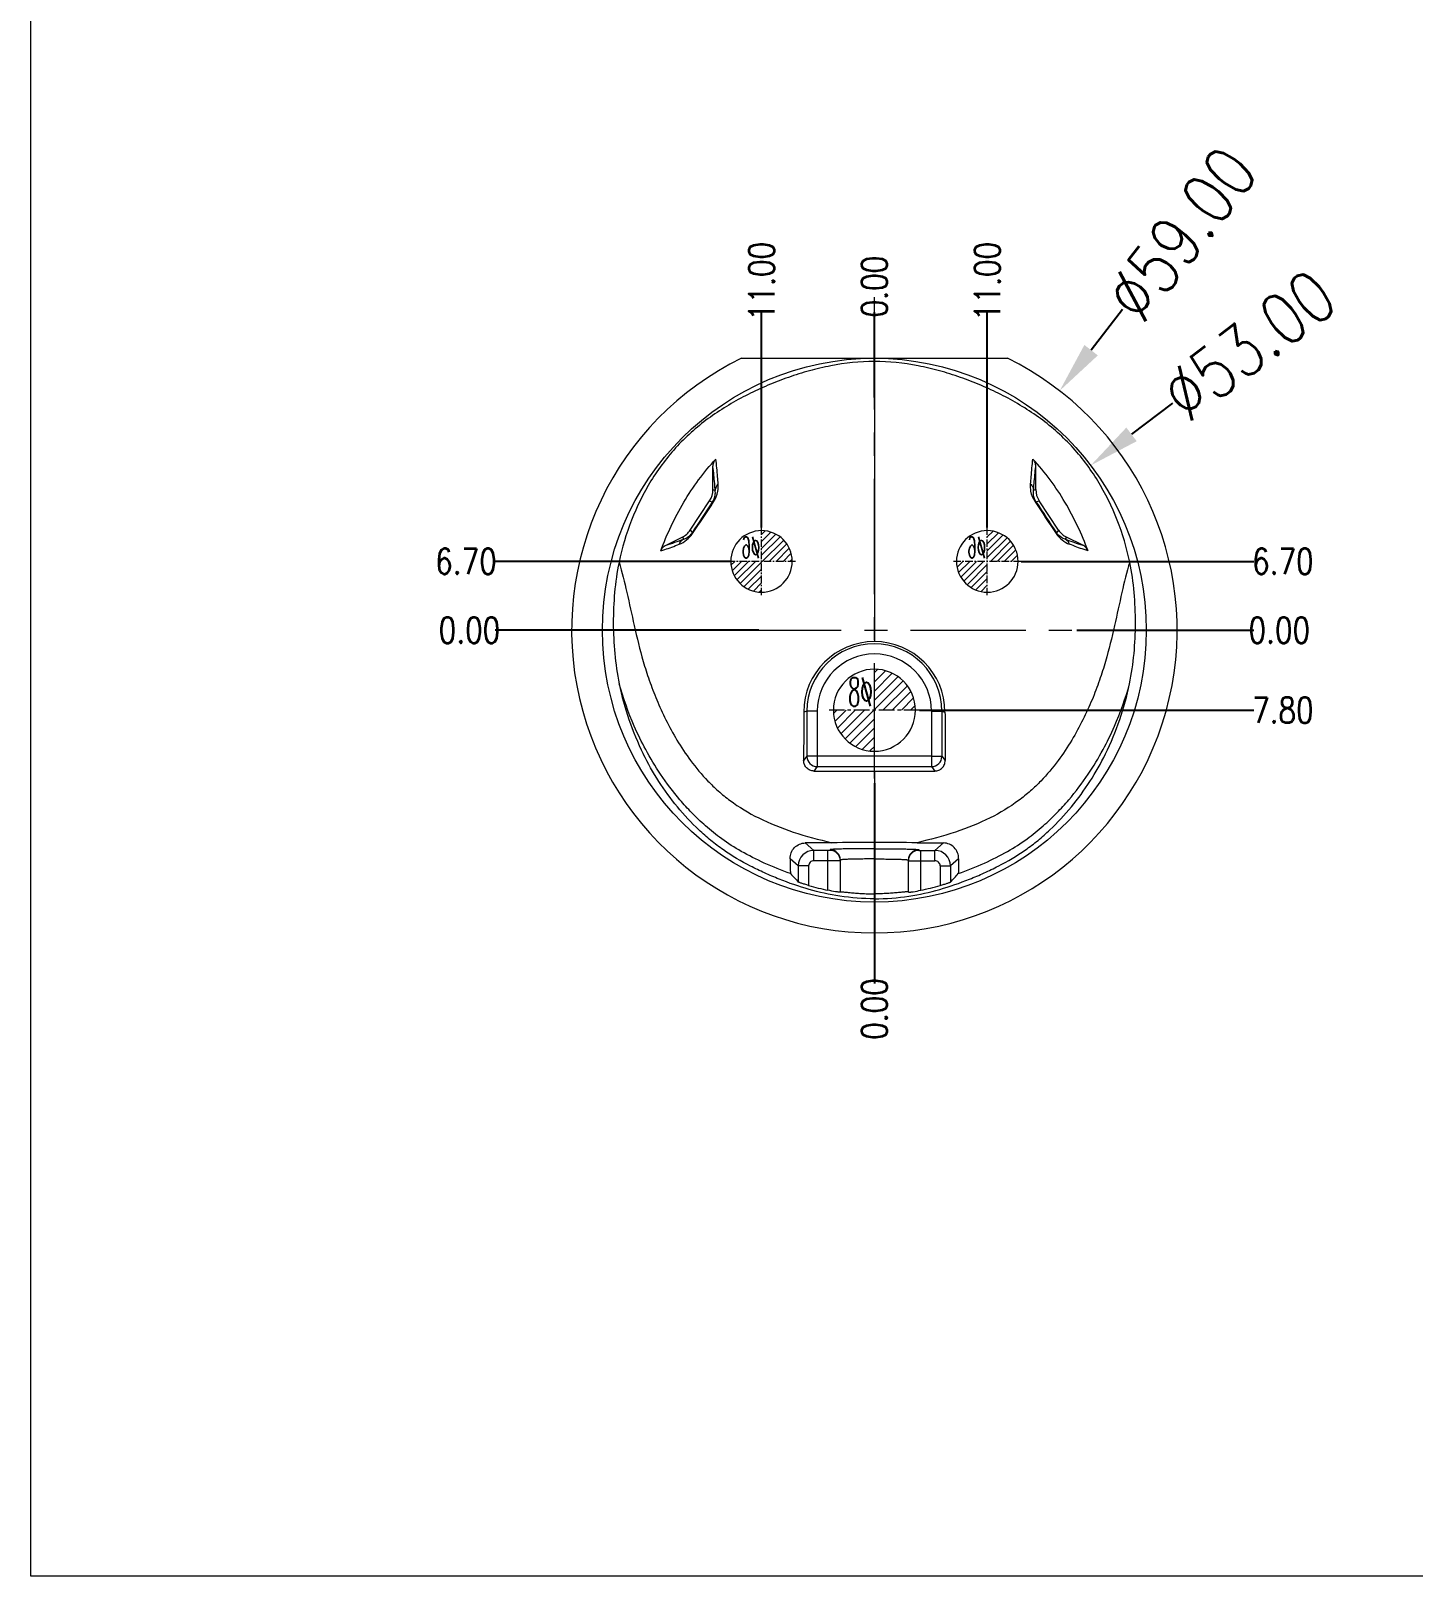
# Model space of a CAD drawing. Header units: millimetres. Extents: x 4 to 4769, y -754 to 1427.
# Drawn here: x 2245.3 to 2380, y 45.6 to 196.2 of the extents above; entities that cross this region are included whole.
import ezdxf

# ---------------------------------------------------------------- set-up
doc = ezdxf.new("R2010")
doc.units = ezdxf.units.MM
doc.header["$LTSCALE"] = 16.334999
doc.linetypes.add('CENTER', pattern=[0.6, 0.375, -0.075, 0.075, -0.075])
doc.linetypes.add('HIDDEN', pattern=[0.2, 0.1, -0.1])
doc.layers.get('0').update_dxf_attribs({"lineweight": 18})
for name, color, linetype, lineweight in [('DEFAULT_2', 8, 'HIDDEN', 18), ('dim', 82, 'Continuous', 9), ('epin', 13, 'Continuous', 9)]:
    doc.layers.add(name, color=color, linetype=linetype, lineweight=lineweight)
doc.styles.get("Standard").update_dxf_attribs({"font": 'txt.shx', "width": 0.8})
doc.styles.add('TXT05', font='txt.shx', dxfattribs={"width": 0.5, "bigfont": 'gbcbig.shx'})
doc.dimstyles.get("Standard").update_dxf_attribs({"dimtxt": 0.15625, "dimasz": 0.1875, "dimexe": 0.125, "dimexo": 0.0625, "dimtad": 0, "dimtih": 1, "dimtoh": 1, "dimdsep": 46, "dimtxsty": 'Standard', "dimcen": 0.09, "dimdle": 0.375, "dimadec": 0, "dimazin": 0, "dimtfac": 1, "dimtofl": 0, "dimtmove": 0, "dimatfit": 3, "dimfxl": 0, "dimtolj": 1, "dimarcsym": 0})

# ---------------------------------------------------------------- blocks, each defined once
blk = doc.blocks.new('epin_ejp_8')
at = {"layer": 'epin'}
h = blk.add_hatch(dxfattribs=at)
h.set_pattern_fill('_ANSI31', color=123, style=0, pattern_type=0)
h.set_pattern_definition([(135, (0, 0), (-0.44901, -0.44901), [])])
edge = h.paths.add_edge_path(flags=0)
edge.add_arc((0, 0), 4, 90, 180)
edge.add_line((-4, 0), (0, 0))
edge.add_line((0, 0), (0, 4))
edge = h.paths.add_edge_path(flags=0)
edge.add_line((4, 0), (0, 0))
edge.add_line((0, 0), (0, -4))
edge.add_arc((0, 0), 4, 270, 360)
at = {"layer": 'epin', "color": 1, "linetype": 'CENTER', "ltscale": 0.248791}
for p, q in [((0, -4.4), (0, 4.4)), ((-4.4, 0), (4.4, 0))]:
    blk.add_line(p, q, dxfattribs=at)
at = {"layer": 'epin'}
blk.add_circle((0, 0), 4, dxfattribs=at)
at = {"layer": 'epin', "color": 6, "style": 'TXT05', "width": 0.5}
blk.add_text('%%C8', height=2.8, dxfattribs=at).set_placement((0.16, 0.4))
blk = doc.blocks.new('epin_ejp_6')
at = {"layer": 'epin'}
h = blk.add_hatch(dxfattribs=at)
h.set_pattern_fill('_ANSI31', color=123, style=0, pattern_type=0)
h.set_pattern_definition([(135, (0, 0), (-0.33676, -0.33676), [])])
edge = h.paths.add_edge_path(flags=0)
edge.add_arc((0, 0), 3, 90, 180)
edge.add_line((-3, 0), (0, 0))
edge.add_line((0, 0), (0, 3))
edge = h.paths.add_edge_path(flags=0)
edge.add_line((3, 0), (0, 0))
edge.add_line((0, 0), (0, -3))
edge.add_arc((0, 0), 3, 270, 360)
at = {"layer": 'epin', "color": 1, "linetype": 'CENTER', "ltscale": 0.12}
for p, q in [((0, -3.3), (0, 3.3)), ((-3.3, 0), (3.3, 0))]:
    blk.add_line(p, q, dxfattribs=at)
at = {"layer": 'epin'}
blk.add_circle((0, 0), 3, dxfattribs=at)
at = {"layer": 'epin', "color": 6, "style": 'TXT05', "width": 0.5}
blk.add_text('%%C6', height=2.1, dxfattribs=at).set_placement((0.12, 0.3))
blk = doc.blocks.new('*X85')
at = {"layer": 'dim', "color": 4, "lineweight": -2}
blk.add_line((2341.82, 144.5), (2364.48, 144.5), dxfattribs=at)
at = {"layer": 'dim', "color": 6, "insert": (2367.32, 144.5), "char_height": 2.5, "width": 8.5714, "attachment_point": 5}
blk.add_mtext('6.70', dxfattribs=at)
blk = doc.blocks.new('*X86')
at = {"layer": 'dim', "color": 4, "lineweight": -2}
blk.add_line((2347.26, 137.79), (2364.48, 137.79), dxfattribs=at)
at = {"layer": 'dim', "color": 6, "insert": (2366.98, 137.79), "char_height": 2.5, "width": 8.5714, "attachment_point": 5}
blk.add_mtext('0.00', dxfattribs=at)
blk = doc.blocks.new('*X87')
at = {"layer": 'dim', "color": 4, "lineweight": -2}
blk.add_line((2331.92, 130), (2364.48, 130), dxfattribs=at)
at = {"layer": 'dim', "color": 6, "insert": (2367.32, 130), "char_height": 2.5, "width": 8.5714, "attachment_point": 5}
blk.add_mtext('7.80', dxfattribs=at)
blk = doc.blocks.new('*X88')
at = {"layer": 'dim', "color": 4, "lineweight": -2}
blk.add_line((2338.52, 147.8), (2338.52, 168.78), dxfattribs=at)
at = {"layer": 'dim', "color": 6, "insert": (2338.52, 171.78), "char_height": 2.5, "width": 9.7143, "attachment_point": 5, "rotation": 90}
blk.add_mtext('11.00', dxfattribs=at)
blk = doc.blocks.new('*X89')
at = {"layer": 'dim', "color": 4, "lineweight": -2}
blk.add_line((2327.52, 160.47), (2327.52, 168.78), dxfattribs=at)
at = {"layer": 'dim', "color": 6, "insert": (2327.52, 171.28), "char_height": 2.5, "width": 8.5714, "attachment_point": 5, "rotation": 90}
blk.add_mtext('0.00', dxfattribs=at)
blk = doc.blocks.new('*X90')
at = {"layer": 'dim', "color": 4, "lineweight": -2}
blk.add_line((2316.52, 147.8), (2316.52, 168.78), dxfattribs=at)
at = {"layer": 'dim', "color": 6, "insert": (2316.52, 171.78), "char_height": 2.5, "width": 9.7143, "attachment_point": 5, "rotation": 90}
blk.add_mtext('11.00', dxfattribs=at)
blk = doc.blocks.new('*X91')
at = {"layer": 'dim', "color": 4, "lineweight": -2}
blk.add_line((2316.26, 137.79), (2290.56, 137.79), dxfattribs=at)
at = {"layer": 'dim', "color": 6, "insert": (2288.06, 137.79), "char_height": 2.5, "width": 8.5714, "attachment_point": 5}
blk.add_mtext('0.00', dxfattribs=at)
blk = doc.blocks.new('*X92')
at = {"layer": 'dim', "color": 4, "lineweight": -2}
blk.add_line((2313.52, 144.5), (2290.56, 144.5), dxfattribs=at)
at = {"layer": 'dim', "color": 6, "insert": (2287.72, 144.5), "char_height": 2.5, "width": 8.5714, "attachment_point": 5}
blk.add_mtext('6.70', dxfattribs=at)
blk = doc.blocks.new('*X93')
at = {"layer": 'dim', "color": 4, "lineweight": -2}
blk.add_line((2327.52, 122.87), (2327.52, 103.38), dxfattribs=at)
at = {"layer": 'dim', "color": 6, "insert": (2327.52, 100.88), "char_height": 2.5, "width": 8.5714, "attachment_point": 5, "rotation": 90}
blk.add_mtext('0.00', dxfattribs=at)
blk = doc.blocks.new('*X94')
blk.add_hatch(color=4).paths.add_polyline_path([(2352.07, 157.54), (2353.08, 156.21), (2348.6, 153.85)], flags=0)
at = {"color": 4, "lineweight": -2}
blk.add_line((2356.56, 159.91), (2352.58, 156.88), dxfattribs=at)
at = {"color": 6, "insert": (2363.98, 165.56), "char_height": 5, "width": 29.7143, "attachment_point": 5, "rotation": 37.288}
blk.add_mtext('%%C53.00', dxfattribs=at)
blk = doc.blocks.new('*X95')
blk.add_hatch(color=4).paths.add_polyline_path([(2347.98, 165.59), (2349.29, 164.57), (2345.57, 161.12)], flags=0)
at = {"color": 4, "lineweight": -2}
blk.add_line((2351.7, 169.03), (2348.64, 165.08), dxfattribs=at)
at = {"color": 6, "insert": (2357.41, 176.41), "char_height": 5, "width": 30.2857, "attachment_point": 5, "rotation": 52.2565}
blk.add_mtext('%%C59.00', dxfattribs=at)

msp = doc.modelspace()

# ---------------------------------------------------------------- linework, layer by layer
at = {"color": 1, "linetype": 'CENTER', "ltscale": 1.834833}
for p, q in [((2327.517, 105.344), (2327.517, 170.244)), ((2295.067, 137.794), (2359.967, 137.794))]:
    msp.add_line(p, q, dxfattribs=at)
at = {"color": 7, "linetype": 'Continuous'}
for p, q in [((2314.555, 164.294), (2340.478, 164.294)), ((2327.517, 163.974), (2327.517, 163.601)), ((2327.517, 163.601), (2327.517, 136.678)), ((2311.789, 151.496), (2311.789, 153.746)), ((2343.245, 151.496), (2343.245, 153.746)), ((2311.789, 151.496), (2312.007, 151.41)), ((2343.245, 151.496), (2343.027, 151.41)), ((2309.579, 147.548), (2311.456, 150.388)), ((2311.456, 150.388), (2311.75, 150.273)), ((2343.578, 150.388), (2343.284, 150.273)), ((2345.455, 147.548), (2343.578, 150.388)), ((2307.211, 146.083), (2308.784, 146.851)), ((2308.784, 146.851), (2308.934, 146.66)), ((2309.579, 147.548), (2309.783, 147.289)), ((2345.455, 147.548), (2345.251, 147.289)), ((2346.25, 146.851), (2346.099, 146.66)), ((2347.823, 146.083), (2346.25, 146.851)), ((2320.944, 129.903), (2320.636, 129.811)), ((2320.944, 129.903), (2320.944, 125.501)), ((2321.949, 129.907), (2321.949, 124.496)), ((2333.085, 129.907), (2333.085, 124.496)), ((2334.09, 129.903), (2334.09, 125.501)), ((2334.09, 129.903), (2334.398, 129.811)), ((2320.944, 125.501), (2320.622, 125.082)), ((2333.085, 125.504), (2321.949, 125.504)), ((2334.09, 125.501), (2334.412, 125.082)), ((2321.949, 124.496), (2321.621, 124.07)), ((2321.949, 124.496), (2333.085, 124.496)), ((2327.517, 124.057), (2327.517, 117.101)), ((2333.085, 124.496), (2333.413, 124.07)), ((2320.784, 117.059), (2321.611, 116.331)), ((2321.611, 115.329), (2321.611, 116.331)), ((2322.994, 116.331), (2321.611, 116.331)), ((2322.994, 112.448), (2322.994, 116.331)), ((2323.195, 116.404), (2323.195, 116.335)), ((2327.517, 116.503), (2327.517, 115.502)), ((2331.838, 116.404), (2331.838, 116.335)), ((2332.039, 112.448), (2332.039, 116.331)), ((2332.039, 116.331), (2333.422, 116.331)), ((2333.422, 116.331), (2334.25, 117.059)), ((2333.422, 115.329), (2333.422, 116.331)), ((2320.104, 114.824), (2319.304, 115.528)), ((2320.104, 114.824), (2320.104, 113.248)), ((2321.109, 114.827), (2321.109, 112.917)), ((2322.994, 115.329), (2321.611, 115.329)), ((2323.918, 115.33), (2322.994, 115.329)), ((2324.2, 115.33), (2323.918, 115.33)), ((2324.2, 112.305), (2324.2, 115.399)), ((2330.833, 112.305), (2330.833, 115.399)), ((2330.833, 115.33), (2331.115, 115.33)), ((2331.115, 115.33), (2332.039, 115.329)), ((2332.039, 115.329), (2333.422, 115.329)), ((2333.925, 114.827), (2333.925, 112.917)), ((2335.729, 115.528), (2334.929, 114.824)), ((2334.929, 114.824), (2334.929, 113.248)), ((2327.517, 112.102), (2327.517, 111.614))]:
    msp.add_line(p, q, dxfattribs=at)
msp.add_lwpolyline([(2245.323, 346.766), (2652.177, 346.766), (2652.177, 45.618), (2245.323, 45.618)], close=True)
msp.add_circle((2327.517, 137.794), 26.5, dxfattribs=at)
for centre, radius, start, end in [((2327.517, 137.794), 29.5, 116.06384, 63.93616), ((2151.522, 253.772), 190.749, 326.06603, 327.13959), ((2101.411, 288.053), 251.514, 325.94456, 326.7929), ((2553.622, 288.053), 251.514, 213.2071, 214.05544), ((2503.512, 253.772), 190.749, 212.86041, 213.93397), ((2298.168, 175.953), 31.208, 286.84395, 290.18058), ((2307.459, 148.785), 2.815, 291.54661, 325.89464), ((2347.574, 148.785), 2.815, 214.10536, 248.45339), ((2356.866, 175.953), 31.208, 249.81942, 253.15605), ((2327.512, 129.793), 6.886, 0.14931, 179.85069), ((2327.517, 129.903), 6.573, 0.00014, 179.99986), ((2327.517, 129.907), 5.568, 0.00033, 179.99967), ((2330.369, 138.275), 28.301, 191.62885, 206.29488), ((2324.72, 138.256), 28.243, 333.69011, 348.38569), ((2321.949, 125.501), 1.005, 180.00906, 269.99122), ((2333.085, 125.501), 1.005, 270.00878, 359.99094), ((2327.714, 1583.354), 1459.297, 269.760754, 269.99225), ((2327.319, 1583.354), 1459.297, 270.00775, 270.239246), ((2321.612, 114.823), 1.508, 90.02688, 179.97283), ((2323.195, 115.399), 1.005, 0.0087, 90.00756), ((2323.195, 115.33), 1.005, 0.02377, 90.0008), ((2327.715, -356.572), 473.673, 90.02397, 90.52654), ((2327.319, -356.572), 473.673, 89.47346, 89.97603), ((2331.838, 115.399), 1.005, 89.99244, 179.9913), ((2331.838, 115.33), 1.005, 89.9992, 179.97623), ((2333.422, 114.823), 1.508, 0.02717, 89.97312), ((2321.611, 114.827), 0.502, 89.99218, 180.00754), ((2333.422, 114.827), 0.502, 359.99246, 90.00782), ((2355.421, 146.688), 48.636, 222.12046, 223.43653), ((2299.943, 146.382), 48.186, 316.55732, 317.88569), ((2328.149, 137.203), 25.285, 253.83318, 258.23621), ((2326.884, 137.203), 25.285, 281.76379, 286.16682)]:
    msp.add_arc(centre, radius, start, end, dxfattribs=at)
for centre, major_axis, ratio, start_param, end_param in [((2309.777, 151.496), (1.927, -0.575), 0.9993317, 5.9892777, 6.5730223), ((2345.256, 151.496), (1.927, 0.575), 0.9993317, 2.8517557, 3.4355003), ((2307.901, 148.658), (-1.332, 1.507), 0.9993462, 2.8717389, 3.4039649), ((2347.133, 148.658), (1.332, 1.507), 0.9993462, 2.8792204, 3.4114464)]:
    msp.add_ellipse(centre, major_axis=major_axis, ratio=ratio, start_param=start_param, end_param=end_param, dxfattribs=at)
for points, knots in [([(2327.517, 163.974), (2326.092, 163.974), (2323.95, 163.748), (2321.174, 163.097), (2319.132, 162.451), (2317.137, 161.679), (2315.192, 160.784), (2313.314, 159.757), (2311.519, 158.589), (2309.836, 157.263), (2307.784, 155.277), (2305.633, 152.405), (2303.731, 148.555), (2302.919, 145.807), (2302.633, 144.411)], [0, 0, 0, 0, 4.2765479, 6.4167016, 8.556798, 10.6970919, 12.8371221, 14.9773319, 17.117932, 19.2583707, 21.3992086, 25.6753315, 29.9520109, 34.2291119, 34.2291119, 34.2291119, 34.2291119]), ([(2352.4, 144.413), (2352.114, 145.809), (2351.302, 148.557), (2349.4, 152.406), (2347.249, 155.278), (2345.197, 157.264), (2343.514, 158.59), (2341.719, 159.758), (2339.841, 160.784), (2337.897, 161.679), (2335.901, 162.451), (2333.86, 163.097), (2331.083, 163.748), (2328.941, 163.974), (2327.517, 163.974)], [0, 0, 0, 0, 4.2768428, 8.5532613, 12.8291208, 14.9698195, 17.1101295, 19.2505911, 21.3906658, 23.530563, 25.6707145, 27.8106766, 29.9506893, 34.2269573, 34.2269573, 34.2269573, 34.2269573]), ([(2306.692, 145.516), (2307.306, 147.155), (2308.794, 150.342), (2310.876, 153.195), (2312.071, 154.471)], [0, 0, 0, 0, 5.2565912, 10.5095891, 10.5095891, 10.5095891, 10.5095891]), ([(2311.789, 153.746), (2311.789, 153.878), (2311.837, 154.145), (2311.981, 154.375), (2312.071, 154.471)], [0, 0, 0, 0, 0.3979107, 0.79564107, 0.79564107, 0.79564107, 0.79564107]), ([(2312.007, 151.41), (2311.99, 151.633), (2311.928, 152.413), (2311.853, 153.192), (2311.789, 153.746)], [0, 0, 0, 0, 0.6712534, 2.3462296, 2.3462296, 2.3462296, 2.3462296]), ([(2312.297, 152.042), (2312.279, 152.274), (2312.213, 153.085), (2312.135, 153.895), (2312.071, 154.471)], [0, 0, 0, 0, 0.6992277, 2.4401658, 2.4401658, 2.4401658, 2.4401658]), ([(2342.737, 152.042), (2342.755, 152.274), (2342.821, 153.085), (2342.899, 153.895), (2342.963, 154.471)], [0, 0, 0, 0, 0.6992277, 2.4401658, 2.4401658, 2.4401658, 2.4401658]), ([(2348.341, 145.516), (2347.728, 147.155), (2346.24, 150.342), (2344.158, 153.195), (2342.963, 154.471)], [0, 0, 0, 0, 5.2565912, 10.5095891, 10.5095891, 10.5095891, 10.5095891]), ([(2343.245, 153.746), (2343.245, 153.878), (2343.197, 154.145), (2343.053, 154.375), (2342.963, 154.471)], [0, 0, 0, 0, 0.3979107, 0.79564107, 0.79564107, 0.79564107, 0.79564107]), ([(2343.027, 151.41), (2343.043, 151.633), (2343.106, 152.413), (2343.181, 153.192), (2343.245, 153.746)], [0, 0, 0, 0, 0.6712534, 2.3462296, 2.3462296, 2.3462296, 2.3462296]), ([(2311.75, 150.273), (2311.884, 150.482), (2312.022, 150.868), (2312.023, 151.265), (2312.007, 151.41)], [0, 0, 0, 0, 0.7470732, 1.1872275, 1.1872275, 1.1872275, 1.1872275]), ([(2311.852, 150.307), (2312.053, 150.614), (2312.286, 151.194), (2312.315, 151.804), (2312.297, 152.042)], [0, 0, 0, 0, 1.1031779, 1.8209401, 1.8209401, 1.8209401, 1.8209401]), ([(2312.297, 152.042), (2312.209, 151.96), (2312.064, 151.764), (2312.009, 151.527), (2312.007, 151.41)], [0, 0, 0, 0, 0.36184368, 0.71273179, 0.71273179, 0.71273179, 0.71273179]), ([(2343.181, 150.307), (2342.981, 150.614), (2342.747, 151.194), (2342.718, 151.804), (2342.737, 152.042)], [0, 0, 0, 0, 1.1031779, 1.8209401, 1.8209401, 1.8209401, 1.8209401]), ([(2342.737, 152.042), (2342.825, 151.96), (2342.969, 151.764), (2343.025, 151.527), (2343.027, 151.41)], [0, 0, 0, 0, 0.36184368, 0.71273179, 0.71273179, 0.71273179, 0.71273179]), ([(2343.284, 150.273), (2343.15, 150.482), (2343.011, 150.868), (2343.01, 151.265), (2343.027, 151.41)], [0, 0, 0, 0, 0.7470732, 1.1872275, 1.1872275, 1.1872275, 1.1872275]), ([(2311.852, 150.307), (2311.841, 150.307), (2311.805, 150.305), (2311.767, 150.292), (2311.75, 150.273)], [0, 0, 0, 0, 0.03413889, 0.11056182, 0.11056182, 0.11056182, 0.11056182]), ([(2343.181, 150.307), (2343.193, 150.307), (2343.229, 150.305), (2343.267, 150.292), (2343.284, 150.273)], [0, 0, 0, 0, 0.03413889, 0.11056182, 0.11056182, 0.11056182, 0.11056182]), ([(2306.692, 145.516), (2306.823, 145.558), (2307.428, 145.76), (2308.027, 145.982), (2308.493, 146.167)], [0, 0, 0, 0, 0.4106802, 1.914878, 1.914878, 1.914878, 1.914878]), ([(2306.692, 145.516), (2306.738, 145.638), (2306.879, 145.867), (2307.094, 146.026), (2307.211, 146.083)], [0, 0, 0, 0, 0.39299072, 0.78610559, 0.78610559, 0.78610559, 0.78610559]), ([(2308.493, 146.167), (2308.534, 146.272), (2308.653, 146.469), (2308.835, 146.61), (2308.934, 146.66)], [0, 0, 0, 0, 0.34106183, 0.6758764, 0.6758764, 0.6758764, 0.6758764]), ([(2308.934, 146.66), (2309.052, 146.697), (2309.381, 146.841), (2309.652, 147.096), (2309.783, 147.289)], [0, 0, 0, 0, 0.3715968, 1.0746486, 1.0746486, 1.0746486, 1.0746486]), ([(2309.79, 147.207), (2309.787, 147.215), (2309.777, 147.241), (2309.775, 147.271), (2309.783, 147.289)], [0, 0, 0, 0, 0.026116839, 0.084451867, 0.084451867, 0.084451867, 0.084451867]), ([(2345.244, 147.207), (2345.247, 147.215), (2345.256, 147.241), (2345.259, 147.271), (2345.251, 147.289)], [0, 0, 0, 0, 0.026116839, 0.084451867, 0.084451867, 0.084451867, 0.084451867]), ([(2346.099, 146.66), (2345.982, 146.697), (2345.653, 146.841), (2345.382, 147.096), (2345.251, 147.289)], [0, 0, 0, 0, 0.3715968, 1.0746486, 1.0746486, 1.0746486, 1.0746486]), ([(2346.541, 146.167), (2346.5, 146.272), (2346.381, 146.469), (2346.199, 146.61), (2346.099, 146.66)], [0, 0, 0, 0, 0.34106183, 0.6758764, 0.6758764, 0.6758764, 0.6758764]), ([(2348.341, 145.516), (2348.211, 145.558), (2347.606, 145.76), (2347.007, 145.982), (2346.541, 146.167)], [0, 0, 0, 0, 0.4106802, 1.914878, 1.914878, 1.914878, 1.914878]), ([(2348.341, 145.516), (2348.296, 145.638), (2348.155, 145.867), (2347.94, 146.026), (2347.823, 146.083)], [0, 0, 0, 0, 0.39299072, 0.78610559, 0.78610559, 0.78610559, 0.78610559]), ([(2302.633, 144.411), (2302.434, 143.439), (2302.155, 141.469), (2302.031, 138.49), (2302.171, 135.512), (2302.449, 133.542), (2302.649, 132.571)], [0, 0, 0, 0, 2.9779312, 5.9566689, 8.9353025, 11.9130262, 11.9130262, 11.9130262, 11.9130262]), ([(2302.634, 144.421), (2302.928, 143.448), (2303.436, 141.39), (2304.115, 138.142), (2304.812, 135.277), (2305.571, 132.872), (2306.298, 130.972), (2307.193, 129.023), (2308.277, 127.029), (2309.611, 125.002), (2310.991, 123.361), (2312.313, 122.093), (2313.908, 120.804), (2316.317, 119.36), (2319.669, 118.024), (2322.101, 117.39), (2323.362, 117.081)], [0, 0, 0, 0, 3.0487084, 6.3553408, 9.9591755, 11.8901668, 13.9208033, 16.0602813, 18.3199056, 20.726469, 23.3314262, 24.7328118, 26.2184729, 29.4781142, 33.1136231, 37.01011, 37.01011, 37.01011, 37.01011]), ([(2352.399, 144.423), (2352.105, 143.45), (2351.597, 141.392), (2350.918, 138.144), (2350.222, 135.279), (2349.462, 132.874), (2348.736, 130.973), (2347.841, 129.024), (2346.757, 127.03), (2345.423, 125.003), (2344.043, 123.362), (2342.721, 122.094), (2341.126, 120.805), (2338.717, 119.361), (2335.365, 118.024), (2332.933, 117.39), (2331.672, 117.081)], [0, 0, 0, 0, 3.0488612, 6.3556276, 9.9596279, 11.8907219, 13.9214785, 16.0610922, 18.3208618, 20.7275721, 23.3326699, 24.7341194, 26.219837, 29.4795652, 33.1151323, 37.0116691, 37.0116691, 37.0116691, 37.0116691]), ([(2352.384, 132.57), (2352.584, 133.542), (2352.863, 135.513), (2353.003, 138.491), (2352.878, 141.47), (2352.6, 143.441), (2352.4, 144.413)], [0, 0, 0, 0, 2.9783174, 5.9575397, 8.9368833, 11.9154127, 11.9154127, 11.9154127, 11.9154127]), ([(2319.346, 114.068), (2318.479, 114.378), (2316.847, 115.04), (2314.597, 116.163), (2312.683, 117.382), (2311.09, 118.664), (2309.744, 119.953), (2308.244, 121.605), (2306.703, 123.64), (2305.243, 126.054), (2303.819, 128.971), (2303.044, 131.157), (2302.649, 132.57)], [0, 0, 0, 0, 2.7619868, 5.2803055, 7.5361463, 9.5571711, 11.4055864, 13.1235304, 16.2501317, 19.0475779, 21.578405, 25.9806074, 25.9806074, 25.9806074, 25.9806074]), ([(2335.688, 114.068), (2336.555, 114.378), (2338.187, 115.04), (2340.437, 116.163), (2342.351, 117.382), (2343.943, 118.664), (2345.29, 119.953), (2346.79, 121.605), (2348.331, 123.639), (2349.79, 126.054), (2351.214, 128.971), (2351.99, 131.157), (2352.384, 132.57)], [0, 0, 0, 0, 2.7619722, 5.2802763, 7.5361017, 9.5571109, 11.4055109, 13.1234398, 16.2500117, 19.0474294, 21.5782294, 25.9803825, 25.9803825, 25.9803825, 25.9803825]), ([(2320.636, 129.811), (2320.635, 129.421), (2320.629, 127.845), (2320.625, 126.269), (2320.622, 125.082)], [0, 0, 0, 0, 1.1690417, 4.7288246, 4.7288246, 4.7288246, 4.7288246]), ([(2321.949, 129.907), (2321.821, 129.907), (2321.636, 129.907), (2321.401, 129.906), (2321.251, 129.906), (2321.127, 129.905), (2321.035, 129.906), (2320.978, 129.902), (2320.951, 129.905), (2320.944, 129.903)], [0, 0, 0, 0, 0.3822084, 0.5551259, 0.7069931, 0.8320513, 0.9255586, 0.9839698, 1.0050746, 1.0050746, 1.0050746, 1.0050746]), ([(2333.085, 129.907), (2333.212, 129.907), (2333.397, 129.907), (2333.633, 129.906), (2333.783, 129.906), (2333.906, 129.905), (2333.999, 129.906), (2334.056, 129.902), (2334.083, 129.905), (2334.09, 129.903)], [0, 0, 0, 0, 0.3822084, 0.5551259, 0.7069931, 0.8320513, 0.9255586, 0.9839698, 1.0050746, 1.0050746, 1.0050746, 1.0050746]), ([(2334.398, 129.811), (2334.399, 129.421), (2334.405, 127.845), (2334.409, 126.269), (2334.412, 125.082)], [0, 0, 0, 0, 1.1690417, 4.7288246, 4.7288246, 4.7288246, 4.7288246]), ([(2324.15, 111.878), (2323.137, 112.034), (2321.129, 112.478), (2318.704, 113.321), (2316.819, 114.128), (2314.971, 115.017), (2313.196, 116.059), (2311.558, 117.294), (2310.019, 118.652), (2307.581, 121.289), (2305.904, 123.904), (2304.997, 125.738)], [0, 0, 0, 0, 3.0767288, 6.1538763, 7.6930129, 9.2321054, 12.3085465, 13.8476243, 15.3866856, 18.4633496, 24.6073196, 24.6073196, 24.6073196, 24.6073196]), ([(2321.621, 124.07), (2321.49, 124.07), (2321.227, 124.124), (2320.897, 124.349), (2320.674, 124.683), (2320.621, 124.949), (2320.622, 125.082)], [0, 0, 0, 0, 0.3945285, 0.7837113, 1.1756648, 1.5768723, 1.5768723, 1.5768723, 1.5768723]), ([(2321.949, 125.504), (2321.821, 125.504), (2321.636, 125.504), (2321.401, 125.504), (2321.251, 125.504), (2321.127, 125.502), (2321.035, 125.504), (2320.978, 125.5), (2320.951, 125.503), (2320.944, 125.501)], [0, 0, 0, 0, 0.3822096, 0.5551274, 0.7069949, 0.8320529, 0.9255599, 0.9839704, 1.0050746, 1.0050746, 1.0050746, 1.0050746]), ([(2330.884, 111.878), (2331.897, 112.034), (2333.905, 112.478), (2336.33, 113.321), (2338.215, 114.128), (2340.063, 115.017), (2341.837, 116.059), (2343.476, 117.294), (2345.015, 118.652), (2347.453, 121.289), (2349.129, 123.904), (2350.037, 125.738)], [0, 0, 0, 0, 3.0767288, 6.1538762, 7.6930128, 9.2321054, 12.3085465, 13.8476242, 15.3866855, 18.4633496, 24.6073195, 24.6073195, 24.6073195, 24.6073195]), ([(2333.085, 125.504), (2333.212, 125.504), (2333.397, 125.504), (2333.633, 125.504), (2333.783, 125.504), (2333.906, 125.502), (2333.999, 125.504), (2334.056, 125.5), (2334.083, 125.503), (2334.09, 125.501)], [0, 0, 0, 0, 0.3822096, 0.5551274, 0.7069949, 0.8320529, 0.9255599, 0.9839704, 1.0050746, 1.0050746, 1.0050746, 1.0050746]), ([(2333.413, 124.07), (2333.544, 124.07), (2333.806, 124.124), (2334.137, 124.349), (2334.36, 124.683), (2334.412, 124.949), (2334.412, 125.082)], [0, 0, 0, 0, 0.3945285, 0.7837113, 1.1756648, 1.5768723, 1.5768723, 1.5768723, 1.5768723]), ([(2319.304, 115.528), (2319.302, 115.726), (2319.376, 116.124), (2319.702, 116.63), (2320.194, 116.973), (2320.588, 117.057), (2320.784, 117.059)], [0, 0, 0, 0, 0.597624, 1.1847764, 1.7708883, 2.361083, 2.361083, 2.361083, 2.361083]), ([(2323.362, 117.081), (2323.145, 117.08), (2322.286, 117.073), (2321.426, 117.065), (2320.784, 117.059)], [0, 0, 0, 0, 0.6505953, 2.5783941, 2.5783941, 2.5783941, 2.5783941]), ([(2323.195, 116.335), (2323.195, 116.334), (2323.187, 116.335), (2323.179, 116.333), (2323.159, 116.333), (2323.123, 116.331), (2323.067, 116.331), (2323.02, 116.331), (2322.994, 116.331)], [0, 0, 0, 0, 0.00397077, 0.01545506, 0.03406803, 0.05910652, 0.12441594, 0.20145386, 0.20145386, 0.20145386, 0.20145386]), ([(2327.517, 116.503), (2327.236, 116.503), (2326.684, 116.502), (2325.884, 116.496), (2325.146, 116.488), (2324.584, 116.477), (2324.187, 116.467), (2323.935, 116.46), (2323.718, 116.451), (2323.537, 116.443), (2323.395, 116.434), (2323.3, 116.426), (2323.246, 116.419), (2323.219, 116.414), (2323.204, 116.41), (2323.195, 116.406), (2323.195, 116.404)], [0, 0, 0, 0, 0.8432967, 1.6541386, 2.4014259, 3.0564288, 3.341314, 3.5940469, 3.8122042, 3.9937115, 4.1368516, 4.2403092, 4.2768855, 4.3032861, 4.3196272, 4.32677, 4.32677, 4.32677, 4.32677]), ([(2327.517, 116.503), (2327.798, 116.503), (2328.349, 116.502), (2329.15, 116.496), (2329.887, 116.488), (2330.45, 116.477), (2330.847, 116.467), (2331.099, 116.46), (2331.316, 116.451), (2331.497, 116.443), (2331.639, 116.434), (2331.733, 116.426), (2331.788, 116.419), (2331.815, 116.414), (2331.829, 116.41), (2331.838, 116.406), (2331.838, 116.404)], [0, 0, 0, 0, 0.8432967, 1.6541386, 2.4014259, 3.0564288, 3.341314, 3.5940469, 3.8122042, 3.9937115, 4.1368516, 4.2403092, 4.2768855, 4.3032861, 4.3196272, 4.32677, 4.32677, 4.32677, 4.32677]), ([(2331.672, 117.081), (2331.888, 117.08), (2332.748, 117.073), (2333.607, 117.065), (2334.25, 117.059)], [0, 0, 0, 0, 0.6505953, 2.5783941, 2.5783941, 2.5783941, 2.5783941]), ([(2331.838, 116.335), (2331.838, 116.334), (2331.846, 116.335), (2331.855, 116.333), (2331.875, 116.333), (2331.91, 116.331), (2331.966, 116.331), (2332.014, 116.331), (2332.039, 116.331)], [0, 0, 0, 0, 0.00397077, 0.01545506, 0.03406803, 0.05910652, 0.12441594, 0.20145386, 0.20145386, 0.20145386, 0.20145386]), ([(2335.729, 115.528), (2335.731, 115.726), (2335.658, 116.124), (2335.331, 116.63), (2334.84, 116.973), (2334.446, 117.057), (2334.25, 117.059)], [0, 0, 0, 0, 0.597624, 1.1847764, 1.7708883, 2.361083, 2.361083, 2.361083, 2.361083]), ([(2319.304, 115.528), (2319.306, 115.354), (2319.309, 115.099), (2319.314, 114.77), (2319.319, 114.551), (2319.324, 114.363), (2319.329, 114.232), (2319.334, 114.15), (2319.337, 114.11), (2319.341, 114.085), (2319.343, 114.071), (2319.346, 114.068)], [0, 0, 0, 0, 0.5225109, 0.7651379, 0.9871804, 1.1788979, 1.3278792, 1.3827137, 1.4232558, 1.4491939, 1.4611037, 1.4611037, 1.4611037, 1.4611037]), ([(2321.109, 114.827), (2320.983, 114.827), (2320.749, 114.826), (2320.474, 114.826), (2320.293, 114.825), (2320.2, 114.825), (2320.14, 114.824), (2320.112, 114.825), (2320.104, 114.824)], [0, 0, 0, 0, 0.3785267, 0.7012879, 0.8263889, 0.9207826, 0.9809598, 1.0046846, 1.0046846, 1.0046846, 1.0046846]), ([(2327.517, 115.502), (2327.301, 115.502), (2326.878, 115.5), (2326.264, 115.495), (2325.698, 115.485), (2325.266, 115.475), (2324.961, 115.465), (2324.768, 115.457), (2324.601, 115.448), (2324.462, 115.439), (2324.354, 115.43), (2324.271, 115.421), (2324.231, 115.412), (2324.2, 115.405), (2324.2, 115.399)], [0, 0, 0, 0, 0.6473942, 1.2698673, 1.843546, 2.3463894, 2.5651087, 2.7591617, 2.9266956, 3.0661313, 3.1761685, 3.2558321, 3.3046049, 3.3234841, 3.3234841, 3.3234841, 3.3234841]), ([(2327.517, 115.502), (2327.733, 115.502), (2328.156, 115.5), (2328.77, 115.495), (2329.336, 115.485), (2329.768, 115.475), (2330.073, 115.465), (2330.266, 115.457), (2330.432, 115.448), (2330.572, 115.439), (2330.679, 115.43), (2330.762, 115.421), (2330.803, 115.412), (2330.833, 115.405), (2330.833, 115.399)], [0, 0, 0, 0, 0.6473942, 1.2698673, 1.843546, 2.3463894, 2.5651087, 2.7591617, 2.9266956, 3.0661313, 3.1761685, 3.2558321, 3.3046049, 3.3234841, 3.3234841, 3.3234841, 3.3234841]), ([(2333.925, 114.827), (2334.051, 114.827), (2334.284, 114.826), (2334.56, 114.826), (2334.741, 114.825), (2334.834, 114.825), (2334.893, 114.824), (2334.921, 114.825), (2334.929, 114.824)], [0, 0, 0, 0, 0.3785267, 0.7012879, 0.8263889, 0.9207826, 0.9809598, 1.0046846, 1.0046846, 1.0046846, 1.0046846]), ([(2335.729, 115.528), (2335.728, 115.354), (2335.725, 115.099), (2335.72, 114.77), (2335.715, 114.551), (2335.71, 114.363), (2335.705, 114.232), (2335.699, 114.15), (2335.696, 114.11), (2335.692, 114.085), (2335.691, 114.071), (2335.688, 114.068)], [0, 0, 0, 0, 0.5225109, 0.7651379, 0.9871804, 1.1788979, 1.3278792, 1.3827137, 1.4232558, 1.4491939, 1.4611037, 1.4611037, 1.4611037, 1.4611037]), ([(2321.109, 112.917), (2320.984, 112.953), (2320.803, 113.008), (2320.572, 113.081), (2320.423, 113.131), (2320.298, 113.174), (2320.212, 113.204), (2320.159, 113.225), (2320.132, 113.235), (2320.115, 113.243), (2320.106, 113.246), (2320.104, 113.248)], [0, 0, 0, 0, 0.3893996, 0.5678516, 0.727099, 0.8610506, 0.9639827, 1.0022202, 1.0309477, 1.0497588, 1.0584568, 1.0584568, 1.0584568, 1.0584568]), ([(2333.925, 112.917), (2334.049, 112.953), (2334.23, 113.008), (2334.461, 113.081), (2334.611, 113.131), (2334.735, 113.174), (2334.822, 113.204), (2334.875, 113.225), (2334.902, 113.235), (2334.918, 113.243), (2334.927, 113.246), (2334.929, 113.248)], [0, 0, 0, 0, 0.3893996, 0.5678516, 0.727099, 0.8610506, 0.9639827, 1.0022202, 1.0309477, 1.0497588, 1.0584568, 1.0584568, 1.0584568, 1.0584568]), ([(2323.921, 112.282), (2323.858, 112.292), (2323.547, 112.34), (2323.239, 112.398), (2322.994, 112.448)], [0, 0, 0, 0, 0.19358091, 0.94191598, 0.94191598, 0.94191598, 0.94191598]), ([(2324.2, 112.251), (2324.2, 112.25), (2324.191, 112.251), (2324.18, 112.25), (2324.156, 112.253), (2324.126, 112.255), (2324.086, 112.26), (2324.017, 112.269), (2323.961, 112.277), (2323.921, 112.282)], [0, 0, 0, 0, 0.0047031, 0.01831493, 0.04095296, 0.07245864, 0.11260589, 0.16106968, 0.28137759, 0.28137759, 0.28137759, 0.28137759]), ([(2324.2, 112.305), (2324.2, 112.307), (2324.208, 112.308), (2324.218, 112.309), (2324.239, 112.308), (2324.281, 112.306), (2324.354, 112.3), (2324.463, 112.289), (2324.602, 112.275), (2324.769, 112.257), (2324.962, 112.238), (2325.266, 112.208), (2325.697, 112.171), (2326.263, 112.134), (2326.877, 112.108), (2327.301, 112.102), (2327.517, 112.102)], [0, 0, 0, 0, 0.0046274, 0.0166738, 0.0366349, 0.0645556, 0.1440246, 0.2543389, 0.3943489, 0.5626256, 0.7574522, 0.9768837, 1.4807969, 2.0550664, 2.6778716, 3.3255772, 3.3255772, 3.3255772, 3.3255772]), ([(2330.833, 112.305), (2330.833, 112.307), (2330.826, 112.308), (2330.815, 112.309), (2330.794, 112.308), (2330.753, 112.306), (2330.68, 112.3), (2330.571, 112.289), (2330.432, 112.275), (2330.265, 112.257), (2330.072, 112.238), (2329.767, 112.208), (2329.336, 112.171), (2328.771, 112.134), (2328.156, 112.108), (2327.733, 112.102), (2327.517, 112.102)], [0, 0, 0, 0, 0.0046274, 0.0166738, 0.0366349, 0.0645556, 0.1440246, 0.2543389, 0.3943489, 0.5626256, 0.7574522, 0.9768837, 1.4807969, 2.0550664, 2.6778716, 3.3255772, 3.3255772, 3.3255772, 3.3255772]), ([(2330.833, 112.251), (2330.833, 112.25), (2330.843, 112.251), (2330.853, 112.25), (2330.878, 112.253), (2330.908, 112.255), (2330.948, 112.26), (2331.017, 112.269), (2331.073, 112.277), (2331.112, 112.282)], [0, 0, 0, 0, 0.0047031, 0.01831493, 0.04095296, 0.07245864, 0.11260589, 0.16106968, 0.28137759, 0.28137759, 0.28137759, 0.28137759]), ([(2331.112, 112.282), (2331.176, 112.292), (2331.486, 112.34), (2331.795, 112.398), (2332.039, 112.448)], [0, 0, 0, 0, 0.19358091, 0.94191598, 0.94191598, 0.94191598, 0.94191598])]:
    msp.add_open_spline(points, degree=3, knots=knots, dxfattribs=at)
for points in [[(2327.517, 111.614), (2326.391, 111.614), (2325.262, 111.707), (2324.15, 111.878)], [(2327.517, 111.614), (2328.643, 111.614), (2329.771, 111.707), (2330.884, 111.878)]]:
    msp.add_open_spline(points, degree=3, dxfattribs=at)
at = {"layer": 'DEFAULT_2', "color": 8, "linetype": 'HIDDEN'}
for p, q in [((2324.2, 112.251), (2324.2, 112.305)), ((2330.833, 112.251), (2330.833, 112.305))]:
    msp.add_line(p, q, dxfattribs=at)

# ---------------------------------------------------------------- block references
at = {"layer": 'epin', "xscale": -1, "rotation": 2.800233245281447e-06}
msp.add_blockref('epin_ejp_6', (2316.517, 144.496), dxfattribs=at)
at = {"layer": 'epin', "xscale": -1}
for name, p in [('epin_ejp_6', (2338.517, 144.496)), ('epin_ejp_8', (2327.517, 129.996))]:
    msp.add_blockref(name, p, dxfattribs=at)

# ---------------------------------------------------------------- dimensions: what is measured, and where the dimension line sits
for p1, p2, picture, middle in [((2309.459, 114.467), (2345.575, 161.122), '*X95', (2357.409, 176.41)), ((2306.433, 121.74), (2348.6, 153.848), '*X94', (2363.982, 165.561))]:
    dim = msp.add_diameter_dim_2p(p1=p1, p2=p2, dimstyle='Standard', override={"dimtxt": 5, "dimasz": 5, "dimexe": 0, "dimexo": 0, "dimgap": 0, "dimtih": 0, "dimtoh": 0, "dimzin": 0, "dimpost": '%%C<>', "dimsah": 1, "dimdle": 10, "dimclrd": 4, "dimclre": 4, "dimclrt": 6, "dimtzin": 0})
    dim.commit()
    dim.dimension.update_dxf_attribs({"geometry": picture, "text_midpoint": middle, "dimtype": 163})
at = {"layer": 'dim'}
for feature_location, offset, dtype, origin, picture, middle in [((2316.517, 147.796), (0, 23.984), 1, (2327.517, 137.794), '*X90', (2316.517, 171.779)), ((2338.517, 147.796), (0, 23.984), 1, (2327.517, 137.794), '*X88', (2338.517, 171.779)), ((2327.5168343, 160.4708176), (0, 10.8085972), 1, (2327.5168342, 137.7941192), '*X89', (2327.5168343, 171.2794148)), ((2313.517, 144.496), (-25.792, 0), 0, (2327.517, 137.794), '*X92', (2287.725, 144.496)), ((2341.817, 144.496), (25.501, 0), 0, (2327.517, 137.794), '*X85', (2367.318, 144.496)), ((2316.261781012, 137.794119209), (-28.203826864, 0), 0, (2327.516834183, 137.794119209), '*X91', (2288.057954149, 137.794119209)), ((2347.26482332, 137.794119209), (19.7198841, 0), 0, (2327.516834183, 137.794119209), '*X86', (2366.98470742, 137.794119209)), ((2327.516834183, 122.870993117), (0, -21.986498591), 1, (2327.516834183, 137.794119209), '*X93', (2327.516834183, 100.884494525)), ((2331.917, 129.996), (35.401, 0), 0, (2327.517, 137.794), '*X87', (2367.318, 129.996))]:
    dim = msp.add_ordinate_dim(feature_location=feature_location, offset=offset, dtype=dtype, origin=origin, dimstyle='Standard', override={"dimtxt": 2.5, "dimasz": 2, "dimexe": 0, "dimexo": 0, "dimgap": 0, "dimtih": 0, "dimtoh": 0, "dimzin": 0, "dimsah": 1, "dimdle": 4, "dimclrd": 4, "dimclre": 4, "dimclrt": 6, "dimtzin": 0}, dxfattribs=at)
    dim.commit()
    dim.dimension.update_dxf_attribs({"geometry": picture, "text_midpoint": middle})

doc.saveas('drawing.dxf')
